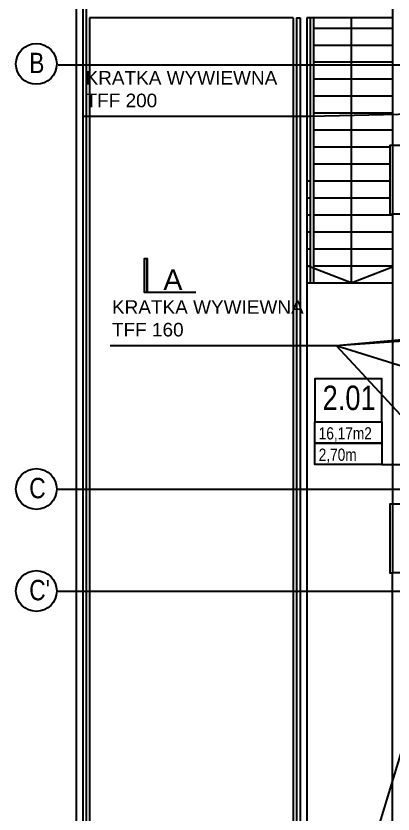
# Model space of a CAD drawing. Header units: millimetres. Extents: x -135140 to 267856, y -70704 to 149933.
# Drawn here: x 160819 to 166374, y 18146 to 29898 of the extents above; entities that cross this region are included whole.
import ezdxf

# ---------------------------------------------------------------- set-up
doc = ezdxf.new("R2010")
doc.units = ezdxf.units.MM
doc.header["$LTSCALE"] = 99.9
doc.linetypes.add('ACAD_ISO10W100', pattern=[18, 12, -3, 0, -3])
doc.linetypes.add('HIDDEN', pattern=[9.525, 6.35, -3.175])
for name, color, linetype in [('+48_MEBLE', 251, 'Continuous'), ('+48_OPISY', 251, 'Continuous'), ('+48_OPISY_POM', 250, 'Continuous'), ('+48_OSIE', 8, 'Continuous'), ('+48_WIDOK', 250, 'Continuous'), ('SCHODY_', 250, 'Continuous')]:
    doc.layers.add(name, color=color, linetype=linetype)
doc.styles.get("Standard").update_dxf_attribs({"font": 'ARIAL.TTF'})
doc.styles.add('WRP_ARIAL', font='ARIAL.TTF', dxfattribs={"width": 0.8})

# ---------------------------------------------------------------- blocks, each defined once
blk = doc.blocks.new('OZN_OSI')
at = {"layer": '+48_OSIE', "linetype": 'Continuous', "ltscale": 5}
blk.add_circle((0, -30), 30, dxfattribs=at)
at = {"layer": '+48_OSIE', "linetype": 'Continuous', "ltscale": 5, "style": 'WRP_ARIAL', "width": 0.8}
blk.add_attdef('NR', (-23.3, -43.5), '', height=30, dxfattribs=at)
blk = doc.blocks.new('OPISY_POM_METKA')
at = {"layer": '+48_OPISY_POM', "ltscale": 5}
for points in [[(0, -70), (109.7, -70), (109.7, 0), (0, 0)], [(109.7, -105), (0, -105), (0, -70), (109.7, -70)]]:
    blk.add_lwpolyline(points, close=True, dxfattribs=at)
at = {"layer": '+48_OPISY_POM'}
blk.add_lwpolyline([(109.7, -140), (0, -140), (0, -105), (109.7, -105)], close=True, dxfattribs=at)
at = {"layer": '+48_OPISY_POM', "ltscale": 5, "style": 'WRP_ARIAL', "width": 0.8}
for tag, p, height in [('NRPOM', (25.8, -50.8), 40), ('POW', (6.4, -99), 20)]:
    blk.add_attdef(tag, p, '', height=height, dxfattribs=at)
at = {"layer": '+48_OPISY_POM', "style": 'WRP_ARIAL', "width": 0.8}
blk.add_attdef('H', (6.4, -134), '', height=20, dxfattribs=at)

msp = doc.modelspace()

# ---------------------------------------------------------------- hatches: boundary and pattern name
at = {"layer": '+48_OPISY', "ltscale": 5}
msp.add_hatch(color=256, dxfattribs=at).paths.add_polyline_path([(162710, 25824), (162710, 26324), (162750, 26324), (162750, 25824)])

# ---------------------------------------------------------------- linework, layer by layer
at = {"layer": '+48_MEBLE'}
for p, q in [((161704, 35425), (161704, 13110)), ((164904, 29870), (161904, 29870)), ((161904, 29870), (161904, 13110)), ((164904, 29870), (164904, 13110)), ((164954, 29870), (164954, 13110)), ((165004, 29870), (165004, 13110)), ((165104, 29870), (165104, 13110)), ((166364, 29870), (165104, 29870)), ((165154, 29870), (165154, 25970)), ((165204, 29870), (165204, 25970)), ((165204, 29720), (166364, 29720)), ((165204, 29470), (166364, 29470)), ((165204, 29220), (166364, 29220)), ((165204, 28970), (166364, 28970)), ((165204, 28720), (166364, 28720)), ((165204, 28470), (166364, 28470)), ((165204, 28220), (166364, 28220)), ((165204, 27970), (166329, 27970)), ((165204, 27720), (166329, 27720)), ((165104, 27470), (165154, 27470)), ((165204, 27470), (166329, 27470)), ((165099, 27220), (165154, 27220)), ((165204, 27220), (166329, 27220)), ((165104, 26970), (165154, 26970)), ((165204, 26970), (166364, 26970)), ((165104, 26720), (165154, 26720)), ((165204, 26720), (166364, 26720)), ((165104, 26470), (165154, 26470)), ((165204, 26470), (166364, 26470)), ((165104, 26220), (165154, 26220)), ((165204, 26220), (166364, 26220)), ((165104, 25970), (166364, 25970))]:
    msp.add_line(p, q, dxfattribs=at)
for points in [[(166259, 35325), (161804, 35325), (161804, 13110)], [(166259, 35275), (161854, 35275), (161854, 13110)], [(164954, 29870), (165004, 29870)], [(165757, 29870), (165757, 25970), (165107, 26220)], [(165757, 25970), (166364, 26203)]]:
    msp.add_lwpolyline(points, dxfattribs=at)
at = {"layer": '+48_OPISY', "ltscale": 5}
for p, q in [((162710, 25824), (162710, 26324)), ((162750, 25824), (162750, 26324))]:
    msp.add_line(p, q, dxfattribs=at)
msp.add_lwpolyline([(163470, 25824), (162710, 25824), (162710, 26324), (162750, 26324), (162750, 25824), (162710, 25824)], dxfattribs=at)
at = {"layer": '+48_OPISY_POM'}
msp.add_lwpolyline([(166210, 23293), (167224, 23293)], dxfattribs=at)
at = {"layer": '+48_OSIE', "linetype": 'ACAD_ISO10W100', "ltscale": 5}
for p, q in [((161440, 29180), (192220, 29180)), ((161440, 22930), (192220, 22930)), ((161440, 21430), (176448, 21430))]:
    msp.add_line(p, q, dxfattribs=at)
at = {"layer": '+48_WIDOK'}
for p, q in [((166364, 34390), (166364, 27990)), ((166594, 27990), (166364, 27990)), ((166594, 26980), (166364, 26980)), ((166364, 26980), (166364, 22710)), ((166594, 22710), (166364, 22710)), ((166594, 21700), (166364, 21700))]:
    msp.add_line(p, q, dxfattribs=at)
at = {"layer": '+48_WIDOK', "linetype": 'HIDDEN', "ltscale": 3}
for p, q in [((166364, 27990), (166364, 26980)), ((166364, 22710), (166364, 21700))]:
    msp.add_line(p, q, dxfattribs=at)
at = {"layer": '+48_WIDOK'}
for points in [[(166364, 27990), (166329, 27990), (166329, 26980), (166364, 26980)], [(166364, 22710), (166329, 22710), (166329, 21700), (166364, 21700)], [(166364, 13110), (166364, 21700)]]:
    msp.add_lwpolyline(points, dxfattribs=at)
at = {"ltscale": 0.15}
for p, q in [((165147, 28422), (169445, 28521)), ((161815, 28422), (165147, 28422)), ((165537, 25047), (174158, 25627)), ((165537, 25047), (171767, 25608)), ((162205, 25047), (165537, 25047)), ((165537, 25047), (170682, 23436)), ((165537, 25047), (170291, 19908)), ((165986, 17368), (167643, 22855))]:
    msp.add_line(p, q, dxfattribs=at)

# ---------------------------------------------------------------- block references
at = {"layer": '+48_OPISY_POM'}
ref = msp.add_blockref('OPISY_POM_METKA', (165222, 24553), dxfattribs=dict(at, xscale=9, yscale=9, zscale=8.999999999994316))
ref.add_attrib('H', '2,70m', (165279, 23347), dxfattribs={"height": 180, "style": 'WRP_ARIAL', "width": 0.8})
ref.add_attrib('NRPOM', '2.01', (165336, 24095), dxfattribs={"ltscale": 5, "height": 360, "style": 'WRP_ARIAL', "width": 0.8})
ref.add_attrib('POW', '16,17m2', (165279, 23662), dxfattribs={"ltscale": 5, "height": 180, "style": 'WRP_ARIAL', "width": 0.8})
at = {"layer": 'SCHODY_'}
ref = msp.add_blockref('OZN_OSI', (161119, 29491), dxfattribs=dict(at, xscale=10, yscale=10, zscale=10))
ref.add_attrib('NR', 'B', (161014, 29056), dxfattribs={"layer": '+48_OSIE', "linetype": 'Continuous', "ltscale": 5, "height": 300, "style": 'WRP_ARIAL', "width": 0.8})
ref = msp.add_blockref('OZN_OSI', (161119, 23232), dxfattribs=dict(at, xscale=10, yscale=10, zscale=10))
ref.add_attrib('NR', 'C', (161014, 22796), dxfattribs={"layer": '+48_OSIE', "linetype": 'Continuous', "ltscale": 5, "height": 300, "style": 'WRP_ARIAL', "width": 0.8})
ref = msp.add_blockref('OZN_OSI', (161119, 21730), dxfattribs=dict(at, xscale=10, yscale=10, zscale=10))
ref.add_attrib('NR', "C'", (161014, 21294), dxfattribs={"layer": '+48_OSIE', "linetype": 'Continuous', "ltscale": 5, "height": 300, "style": 'WRP_ARIAL', "width": 0.8})

# ---------------------------------------------------------------- texts
at = {"layer": '+48_OPISY', "ltscale": 5}
msp.add_attdef('A', (162991, 25865), 'A', height=300, rotation=360, dxfattribs=at)
at = {"ltscale": 0.15, "char_height": 200, "width": 5313.96, "attachment_point": 1}
for s, insert in [('KRATKA WYWIEWNA \\PTFF 200  ', (161844, 29087)), ('KRATKA WYWIEWNA \\PTFF 160  ', (162233, 25712))]:
    msp.add_mtext(s, dxfattribs=dict(at, insert=insert))

doc.saveas('drawing.dxf')
